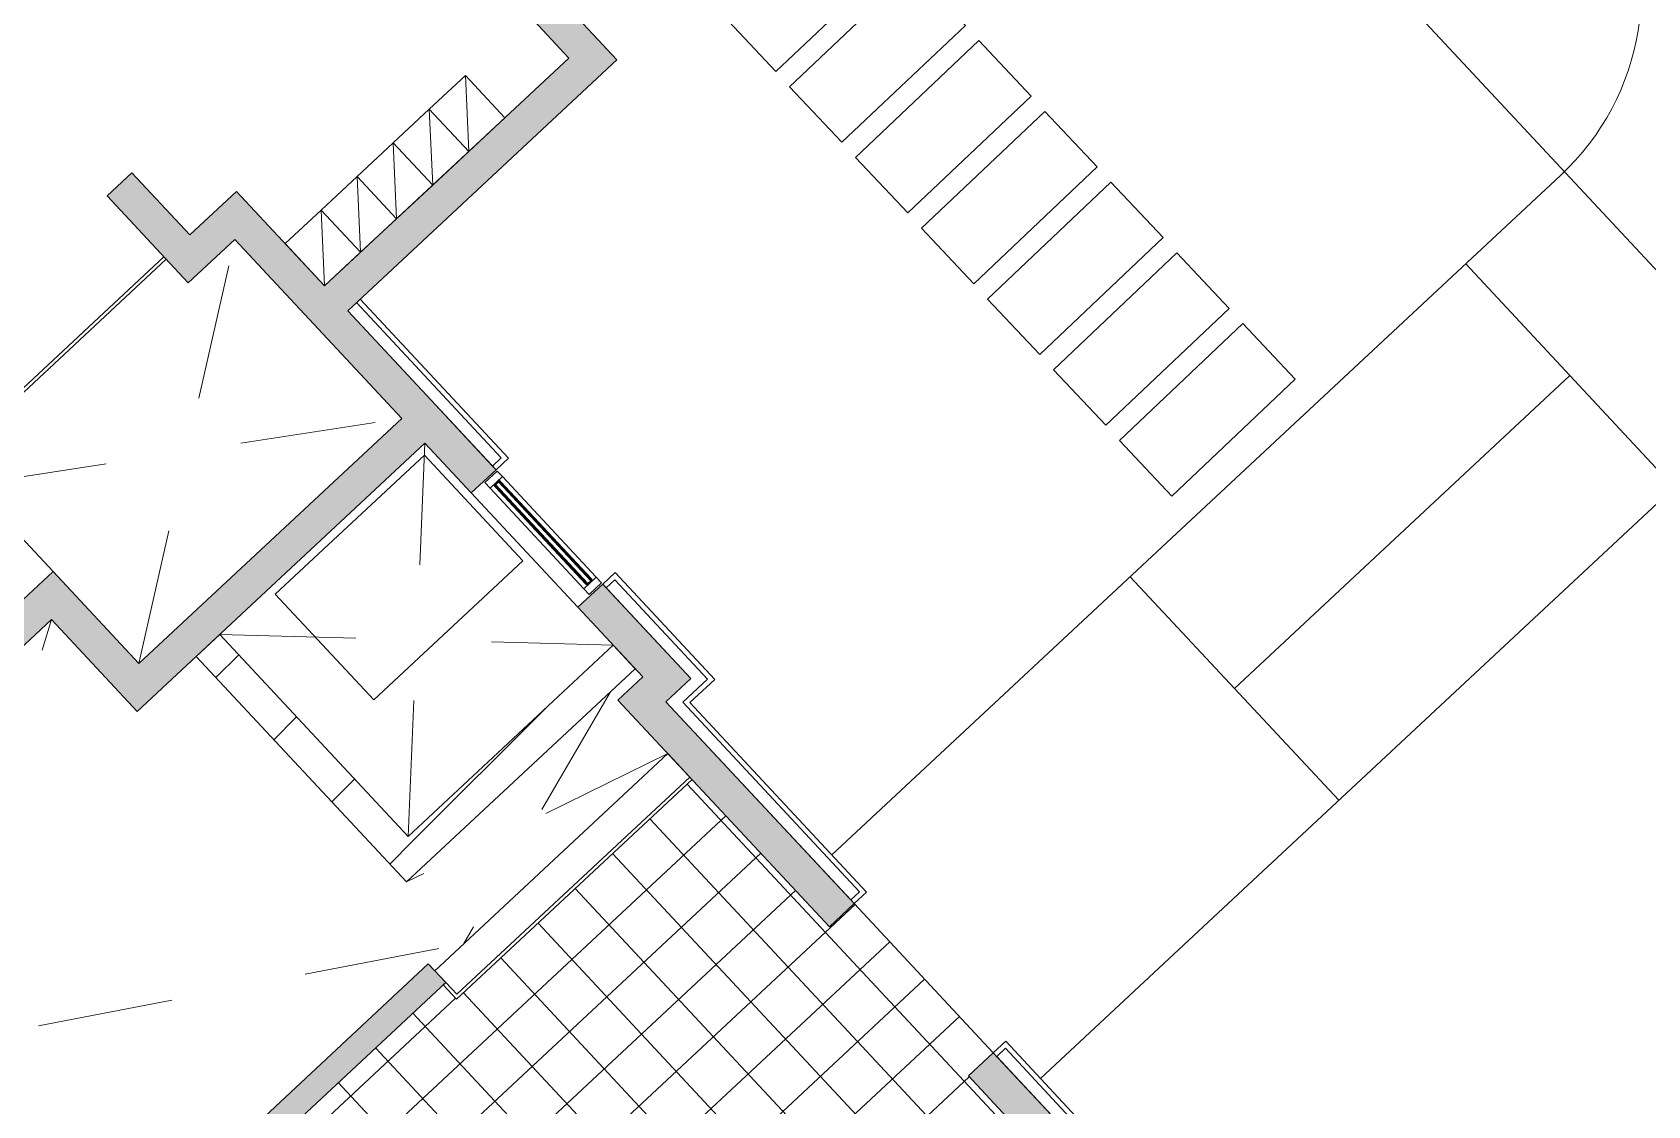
# Model space of a CAD drawing. Header units: millimetres. Extents: x -71377 to 516042, y -145869 to 441446.
# Drawn here: x 237707 to 247213, y 126157 to 132474 of the extents above; entities that cross this region are included whole.
import ezdxf

# ---------------------------------------------------------------- set-up
doc = ezdxf.new("R2010")
doc.units = ezdxf.units.MM
doc.header["$LTSCALE"] = 1000
doc.linetypes.add('_점선_M_', pattern=[3, 1.5, -1.5])
doc.linetypes.add('_점선_S_', pattern=[1.6, 0.8, -0.8])
for name, color, linetype, lineweight in [('04', 4, 'Continuous', 5), ('06', 6, 'Continuous', 5), ('09_HID', 9, '_점선_M_', 5), ('A-ele-8', 8, 'Continuous', 5), ('A-fnsh', 5, 'Continuous', 5), ('A-hat', 251, 'Continuous', 5), ('A-insu', 251, 'Continuous', 5), ('A-wind', 4, 'Continuous', 5), ('A-wind-hdln', 8, 'Continuous', 5), ('A_bwall', 3, 'Continuous', 5), ('A_cwall', 2, 'Continuous', 5), ('A_fnsh', 5, 'Continuous', 5), ('A_fnsh-4', 4, 'Continuous', 5), ('AA_오픈', 8, '_점선_S_', 5), ('AA_택배함_지상', 6, 'Continuous', 5), ('조경라인_dwg', 8, 'Continuous', 5)]:
    doc.layers.add(name, color=color, linetype=linetype, lineweight=lineweight)
pattern_1 = [(45, (165969.5, 243949.9), (-353.5534, 353.5534), [])]

# ---------------------------------------------------------------- blocks, each defined once
blk = doc.blocks.new('1층 우편함 - 1층 우편함-5487734-지반층 배치도')
at = {"layer": 'AA_택배함_지상'}
for p, q in [((0, 340), (290, 340)), ((0, 0), (0, 340)), ((290, 340), (0, 0)), ((290, 340), (290, 0)), ((290, 0), (0, 0))]:
    blk.add_line(p, q, dxfattribs=at)
blk = doc.blocks.new('그릴창_고정_ - _A_AG_9X26-6556334-지반층 배치도')
at = {"layer": 'A-wind'}
for p, q in [((-450, 100), (-450, 0)), ((-405, 100), (-450, 100)), ((450, 100), (405, 100)), ((450, 0), (450, 100)), ((-450, 0), (-405, 0)), ((-405, 70.4), (-405, 72.4)), ((-405, 72.4), (-390, 72.4)), ((-403.5, 70.4), (-405, 70.4)), ((-405, 28), (-405, 30)), ((-405, 30), (-403.5, 30)), ((-390, 28), (-405, 28)), ((-399.1, 71.3), (-403.5, 71.3)), ((-403.5, 71.3), (-403.5, 70.4)), ((-403.5, 30), (-403.5, 29.1)), ((-403.5, 29.1), (-399.1, 29.1)), ((-399.1, 29.1), (-399.1, 71.3)), ((-391.1, 71.3), (-398, 71.3)), ((-398, 71.3), (-398, 29.1)), ((-398, 29.1), (-391.1, 29.1)), ((-391.1, 68.4), (-391.1, 71.3)), ((-390, 68.4), (-391.1, 68.4)), ((-391.1, 29.1), (-391.1, 32)), ((-391.1, 32), (-390, 32)), ((-390, 72.4), (-390, 68.4)), ((-390, 72.4), (390, 72.4)), ((-390, 68.4), (390, 68.4)), ((-390, 32), (-390, 28)), ((390, 32), (-390, 32)), ((-390, 28), (390, 28)), ((390, 72.4), (405, 72.4)), ((390, 68.4), (390, 72.4)), ((391.1, 68.4), (390, 68.4)), ((390, 28), (390, 32)), ((390, 32), (391.1, 32)), ((405, 28), (390, 28)), ((398, 71.3), (391.1, 71.3)), ((391.1, 71.3), (391.1, 68.4)), ((391.1, 32), (391.1, 29.1)), ((391.1, 29.1), (398, 29.1)), ((398, 29.1), (398, 71.3)), ((403.5, 71.3), (399.1, 71.3)), ((399.1, 71.3), (399.1, 29.1)), ((399.1, 29.1), (403.5, 29.1)), ((403.5, 70.4), (403.5, 71.3)), ((405, 70.4), (403.5, 70.4)), ((403.5, 29.1), (403.5, 30)), ((403.5, 30), (405, 30)), ((405, 72.4), (405, 70.4)), ((405, 30), (405, 28)), ((405, 0), (450, 0))]:
    blk.add_line(p, q, dxfattribs=at)
at = {"layer": 'A-wind-hdln'}
for p, q in [((-405, 0), (-405, 100)), ((405, 100), (-405, 100)), ((405, 100), (405, 0)), ((405, 0), (-405, 0)), ((-398, 67.7), (398, 67.7)), ((-398, 61.6), (398, 61.6)), ((-398, 38.8), (398, 38.8)), ((-398, 32.7), (398, 32.7))]:
    blk.add_line(p, q, dxfattribs=at)
blk = doc.blocks.new('조경라인_dwg_A$Cb8b4522a-7862174-지반층 배치도')
at = {"layer": '06'}
for p, q in [((172989.7, 35547.5), (174217.3, 34231.1)), ((171628.9, 33047.9), (173603.5, 34889.3)), ((171015.1, 33706.1), (172242.7, 32389.7))]:
    blk.add_line(p, q, dxfattribs=at)
blk = doc.blocks.new('조경라인_dwg-6847807-지반층 배치도')
at = {"layer": '04', "flags": 128}
for points in [[(242499.4, 133258.4), (242809, 132931.8), (242083.1, 132243.9), (241773.6, 132570.5)], [(242887.8, 132841.9), (243197.4, 132515.3), (242471.5, 131827.4), (242162, 132154.1)], [(243276.2, 132425.4), (243585.7, 132098.8), (242859.9, 131410.9), (242550.4, 131737.6)], [(243664.6, 132008.9), (243974.1, 131682.3), (243248.3, 130994.5), (242938.7, 131321.1)], [(244053, 131592.5), (244362.5, 131265.8), (243636.6, 130578), (243327.1, 130904.6)], [(244441.3, 131176), (244750.9, 130849.3), (244025, 130161.5), (243715.5, 130488.1)], [(244829.7, 130759.5), (245139.2, 130432.9), (244413.4, 129745), (244103.9, 130071.6)]]:
    blk.add_lwpolyline(points, close=True, dxfattribs=at)
at = {"layer": '06'}
for p, q in [((242412.1, 127633.6), (246699.9, 131632)), ((243639.7, 126317.2), (247823.2, 130218.4))]:
    blk.add_line(p, q, dxfattribs=at)
blk.add_arc((245676.9, 132729.1), 1500, 313, 28.05821, dxfattribs=at)
at = {"layer": '09_HID'}
blk.add_arc((254927.9, 137660), 8983.1, 208.05821, 234.53947, dxfattribs=at)
blk.add_blockref('조경라인_dwg_A$Cb8b4522a-7862174-지반층 배치도', (73152.3, 95564.2))

msp = doc.modelspace()

# ---------------------------------------------------------------- hatches: boundary and pattern name
at = {"layer": 'A-hat'}
for points in [[(241000, 132175.8), (241146.2, 132312.2), (240778, 132707.1), (240631.7, 132570.7), (240872.8, 132312.2)], [(239562.9, 130835.6), (241000, 132175.8), (240863.6, 132322), (239426.5, 130981.9), (239518.3, 130883.4)], [(238146.6, 131511.3), (238487.6, 131145.6), (238633.9, 131282), (238292.9, 131647.7)], [(238624, 130999.3), (239044.5, 131391.5), (238908.1, 131537.7), (238487.6, 131145.6)], [(239880.3, 130201.9), (240026.6, 130338.3), (239044.5, 131391.5), (238898.3, 131255.1), (239562.9, 130542.4)], [(240289.5, 129763.1), (240435.8, 129899.5), (240026.6, 130338.3), (239880.3, 130201.9), (240279.7, 129773.6)], [(238469.9, 128613.2), (240016.7, 130055.6), (239880.3, 130201.9), (238333.5, 128759.5)], [(236502.5, 127790.4), (237965.3, 129154.4), (237828.9, 129300.7), (236366.1, 127936.7)], [(241435.3, 128534.4), (241581.6, 128670.8), (241063.3, 129226.7), (240917, 129090.3), (241308.1, 128670.8)], [(238323.7, 128476.8), (238469.9, 128613.2), (237965.3, 129154.4), (237819, 129018), (238060.1, 128759.5)], [(241289, 128398), (241435.3, 128534.4), (241298.9, 128680.7), (241152.6, 128544.3), (241224.6, 128467.2)], [(242397.3, 127209.6), (242543.6, 127346), (241435.3, 128534.4), (241289, 128398), (241699, 127958.4)], [(238409.7, 125268.7), (240139.4, 126881.6), (240037.1, 126991.3), (238307.4, 125378.4)], [(243952.2, 125542.1), (244098.5, 125678.5), (243361.9, 126468.4), (243215.7, 126332), (243825, 125678.5)]]:
    msp.add_hatch(color=256, dxfattribs=at).paths.add_polyline_path(points)
h = msp.add_hatch(dxfattribs=at)
h.set_pattern_fill('FP_12', color=256, scale=1000, style=0, pattern_type=2)
h.set_pattern_definition(pattern_1)
h.paths.add_polyline_path([(237689.9, 129171.1), (237828.9, 129300.7), (237221.9, 129951.6), (237082.9, 129822)])
h = msp.add_hatch(dxfattribs=at)
h.set_pattern_fill('FP_12', color=256, scale=1000, style=0, pattern_type=2)
h.set_pattern_definition(pattern_1)
h.paths.add_polyline_path([(239908.9, 127473.4), (240047.8, 127602.9), (238810, 128930.3), (238671.1, 128800.8), (238982.2, 128467.2)])
h = msp.add_hatch(dxfattribs=at)
h.set_pattern_fill('FP_12', color=256, scale=1000, style=0, pattern_type=2)
h.set_pattern_definition(pattern_1)
h.paths.add_polyline_path([(240047.8, 127602.9), (241254.6, 128728.2), (241125, 128867.2), (239918.3, 127741.9)])
h = msp.add_hatch(dxfattribs=at)
h.set_pattern_fill('FP_199', color=256, scale=1000, style=0, pattern_type=2)
h.set_pattern_definition([(133, (366282.6, 16294.98), (-219.4061, -204.5995), []), (223, (366282.6, 16294.98), (204.5995, -219.4061), [])])
h.paths.add_polyline_path([(240759.4, 123056.9), (243165.5, 125300.7), (243274.6, 125183.7), (243815.8, 125688.4), (243215.7, 126332), (243361.9, 126468.4), (242543.6, 127346), (242397.3, 127209.6), (241589.1, 128076.2), (240203.2, 126783.8), (240124.8, 126868), (238563.3, 125411.9), (240744.7, 123072.6)])

# ---------------------------------------------------------------- linework, layer by layer
at = {"layer": 'A-ele-8'}
msp.add_line((240917, 129090.3), (240289.5, 129763.1), dxfattribs=at)
at = {"layer": 'A-fnsh'}
for p, q in [((231774, 147685.2), (253120.6, 124793.9)), ((239136.7, 129166.6), (240014.3, 129985)), ((240014.3, 129985), (240594, 129363.3)), ((240594, 129363.3), (239716.4, 128544.9)), ((239716.4, 128544.9), (239136.7, 129166.6)), ((243361.9, 126468.4), (242543.6, 127346)), ((240203.2, 126783.8), (240124.8, 126868))]:
    msp.add_line(p, q, dxfattribs=at)
at = {"layer": 'A-insu'}
for p, q in [((240026.6, 130338.3), (240415.4, 129921.4)), ((241083.7, 129204.7), (241581.6, 128670.8)), ((241581.6, 128670.8), (241435.3, 128534.4)), ((241435.3, 128534.4), (242523.1, 127367.9)), ((243382.4, 126446.4), (244098.5, 125678.5))]:
    msp.add_line(p, q, dxfattribs=at)
at = {"layer": 'A_bwall'}
for p, q in [((237828.9, 129300.7), (237221.9, 129951.6)), ((238810, 128930.3), (238671.1, 128800.8)), ((239918.3, 127741.9), (238810, 128930.3)), ((241125, 128867.2), (239918.3, 127741.9)), ((241254.6, 128728.2), (241125, 128867.2)), ((238671.1, 128800.8), (239908.9, 127473.4)), ((239908.9, 127473.4), (241254.6, 128728.2)), ((241445.9, 128229.8), (240074.6, 126951.1)), ((241575.5, 128090.9), (241445.9, 128229.8)), ((240204.2, 126812.1), (241575.5, 128090.9)), ((240074.6, 126951.1), (240204.2, 126812.1))]:
    msp.add_line(p, q, dxfattribs=at)
at = {"layer": 'A_cwall'}
for p, q in [((241146.2, 132312.2), (240778, 132707.1)), ((240631.7, 132570.7), (240863.6, 132322)), ((240863.6, 132322), (239426.5, 130981.9)), ((239562.9, 130835.6), (241146.2, 132312.2)), ((238292.9, 131647.7), (238146.6, 131511.3)), ((238633.9, 131282), (238292.9, 131647.7)), ((238146.6, 131511.3), (238487.6, 131145.6)), ((238908.1, 131537.7), (238633.9, 131282)), ((239044.5, 131391.5), (238908.1, 131537.7)), ((239426.5, 130981.9), (239044.5, 131391.5)), ((238624, 130999.3), (238898.3, 131255.1)), ((238898.3, 131255.1), (239880.3, 130201.9)), ((238487.6, 131145.6), (238624, 130999.3)), ((240026.6, 130338.3), (239562.9, 130835.6)), ((239562.9, 130835.6), (240026.6, 130338.3)), ((240435.8, 129899.5), (240026.6, 130338.3)), ((239880.3, 130201.9), (238333.5, 128759.5)), ((238323.7, 128476.8), (240016.7, 130055.6)), ((240016.7, 130055.6), (240289.5, 129763.1)), ((240289.5, 129763.1), (240435.8, 129899.5)), ((237828.9, 129300.7), (236366.1, 127936.7)), ((238333.5, 128759.5), (237828.9, 129300.7)), ((241063.3, 129226.7), (240917, 129090.3)), ((241581.6, 128670.8), (241063.3, 129226.7)), ((236356.3, 127654), (237819, 129018)), ((237819, 129018), (238323.7, 128476.8)), ((240917, 129090.3), (241298.9, 128680.7)), ((241298.9, 128680.7), (241152.6, 128544.3)), ((241435.3, 128534.4), (241581.6, 128670.8)), ((241152.6, 128544.3), (242397.3, 127209.6)), ((242543.6, 127346), (241435.3, 128534.4)), ((242397.3, 127209.6), (242543.6, 127346)), ((240037.1, 126991.3), (238307.4, 125378.4)), ((240139.4, 126881.6), (240037.1, 126991.3)), ((238409.7, 125268.7), (240139.4, 126881.6)), ((243361.9, 126468.4), (243215.7, 126332)), ((244098.5, 125678.5), (243361.9, 126468.4)), ((243215.7, 126332), (243815.8, 125688.4))]:
    msp.add_line(p, q, dxfattribs=at)
at = {"layer": 'A_fnsh'}
for p, q in [((240203.2, 126783.8), (241589.1, 128076.2)), ((240139.4, 126881.6), (240124.8, 126868))]:
    msp.add_line(p, q, dxfattribs=at)
at = {"layer": 'A_fnsh-4'}
for p, q in [((238480.8, 131152.9), (237157, 129918.5)), ((237221.9, 129951.6), (238494.4, 131138.3)), ((238494.4, 131138.3), (238480.8, 131152.9)), ((240509, 129967.7), (239636, 130903.8)), ((240466.6, 129969.2), (239614.1, 130883.4)), ((240415.4, 129921.4), (240466.6, 129969.2)), ((240435.8, 129899.5), (240509, 129967.7)), ((240415.4, 129921.4), (240435.8, 129899.5)), ((241136.4, 129294.9), (241063.3, 129226.7)), ((241722.9, 128665.9), (241136.4, 129294.9)), ((241063.3, 129226.7), (241083.7, 129204.7)), ((241134.9, 129252.5), (241083.7, 129204.7)), ((241680.5, 128667.4), (241134.9, 129252.5)), ((241534.2, 128531), (241680.5, 128667.4)), ((241576.6, 128529.5), (241722.9, 128665.9)), ((242574.3, 127415.7), (241534.2, 128531)), ((242616.7, 127414.2), (241576.6, 128529.5)), ((242523.1, 127367.9), (242574.3, 127415.7)), ((242543.6, 127346), (242616.7, 127414.2)), ((242523.1, 127367.9), (242543.6, 127346)), ((243435.1, 126536.6), (243361.9, 126468.4)), ((244239.8, 125673.6), (243435.1, 126536.6)), ((243433.6, 126494.2), (243382.4, 126446.4)), ((244197.4, 125675), (243433.6, 126494.2))]:
    msp.add_line(p, q, dxfattribs=at)
at = {"layer": 'AA_오픈'}
for p, q in [((238333.5, 128759.5), (238898.3, 131255.1)), ((237351.5, 129812.6), (239880.3, 130201.9)), ((239918.3, 127741.9), (240016.7, 130055.6)), ((236395.6, 124238.2), (237819, 129018)), ((238810, 128930.3), (241125, 128867.2)), ((241108.3, 128591.8), (240246.5, 127111.3)), ((241445.9, 128229.8), (239908.9, 127473.4)), ((234601, 126017.2), (240246.5, 127111.3))]:
    msp.add_line(p, q, dxfattribs=at)

# ---------------------------------------------------------------- block references
at = {"layer": 'A-wind', "rotation": 313.0000012482702}
msp.add_blockref('그릴창_고정_ - _A_AG_9X26-6556334-지반층 배치도', (240676.4, 129494.9), dxfattribs=at)
at = {"layer": 'AA_택배함_지상', "rotation": 43.00000124847571}
for p in [(240274.8, 131773), (240062.7, 131575.2), (239850.6, 131377.5), (239638.6, 131179.7), (239426.5, 130981.9)]:
    msp.add_blockref('1층 우편함 - 1층 우편함-5487734-지반층 배치도', p, dxfattribs=at)
at = {"layer": '조경라인_dwg', "rotation": 8.537736462515947e-07}
msp.add_blockref('조경라인_dwg-6847807-지반층 배치도', (0, 0), dxfattribs=at)

doc.saveas('drawing.dxf')
